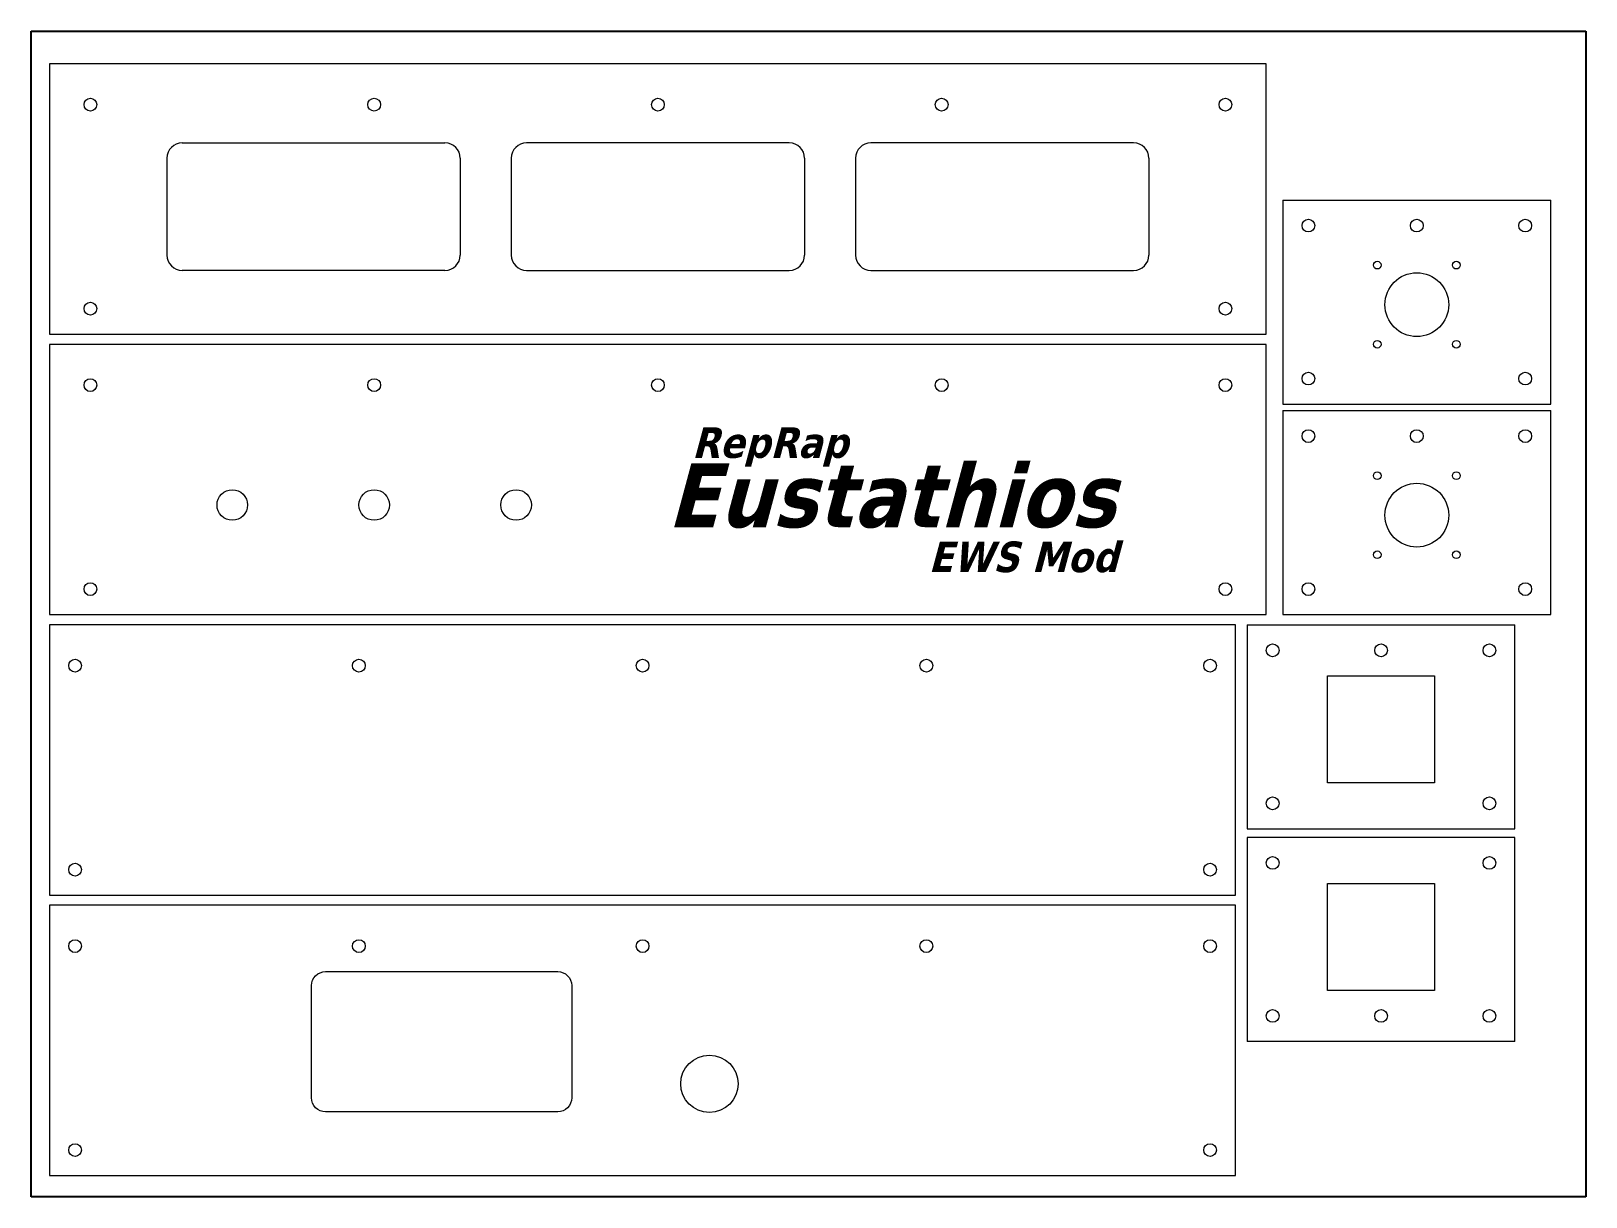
# Model space of a CAD drawing. Header units: inches. Extents: x -361 to 2602, y -61 to 1457.
# Drawn here: x 0 to 610, y 0 to 457 of the extents above; entities that cross this region are included whole.
import ezdxf

# ---------------------------------------------------------------- set-up
doc = ezdxf.new("R2010")
doc.units = ezdxf.units.IN
doc.header["$MEASUREMENT"] = 0
doc.styles.get("Standard").update_dxf_attribs({"font": 'arial.ttf'})

msp = doc.modelspace()

# ---------------------------------------------------------------- linework, layer by layer
at = {"lineweight": -3}
for p, q in [((0, 0), (0, 457.2)), ((0, 457.2), (609.6, 457.2)), ((609.6, 457.2), (609.6, 0)), ((609.6, 0), (0, 0))]:
    msp.add_line(p, q, dxfattribs=at)
at = {"color": 1, "lineweight": 0}
for p, q in [((484.26, 444.35), (7.26, 444.35)), ((7.26, 444.35), (7.26, 338.35)), ((484.26, 338.35), (484.26, 444.35)), ((59.26, 413.35), (162.26, 413.35)), ((297.26, 413.35), (194.26, 413.35)), ((432.26, 413.35), (329.26, 413.35)), ((53.26, 407.35), (53.26, 369.35)), ((168.26, 407.35), (168.26, 369.35)), ((188.26, 407.35), (188.26, 369.35)), ((303.26, 407.35), (303.26, 369.35)), ((323.26, 407.35), (323.26, 369.35)), ((438.26, 407.35), (438.26, 369.35)), ((490.8, 390.91), (595.8, 390.91)), ((490.8, 390.91), (490.8, 310.91)), ((595.8, 310.91), (595.8, 390.91)), ((162.26, 363.35), (59.26, 363.35)), ((194.26, 363.35), (297.26, 363.35)), ((329.26, 363.35), (432.26, 363.35)), ((7.26, 338.35), (484.26, 338.35)), ((484.26, 334.35), (7.26, 334.35)), ((7.26, 334.35), (7.26, 228.35)), ((484.26, 228.35), (484.26, 334.35)), ((490.8, 310.91), (595.8, 310.91)), ((490.8, 308.35), (595.8, 308.35)), ((490.8, 308.35), (490.8, 228.35)), ((595.8, 228.35), (595.8, 308.35)), ((7.26, 228.35), (484.26, 228.35)), ((490.8, 228.35), (595.8, 228.35)), ((472.26, 224.35), (7.26, 224.35)), ((7.26, 224.35), (7.26, 118.35)), ((472.26, 118.35), (472.26, 224.35)), ((476.78, 224.35), (581.78, 224.35)), ((476.78, 224.35), (476.78, 144.35)), ((581.78, 144.35), (581.78, 224.35)), ((508.28, 162.35), (508.28, 204.35)), ((508.28, 204.35), (550.28, 204.35)), ((550.28, 204.35), (550.28, 162.35)), ((550.28, 162.35), (508.28, 162.35)), ((476.78, 144.35), (581.78, 144.35)), ((581.78, 140.97), (476.78, 140.97)), ((476.78, 140.97), (476.78, 60.97)), ((581.78, 60.97), (581.78, 140.97)), ((508.28, 80.97), (508.28, 122.97)), ((508.28, 122.97), (550.28, 122.97)), ((550.28, 122.97), (550.28, 80.97)), ((7.26, 118.35), (472.26, 118.35)), ((472.26, 114.35), (7.26, 114.35)), ((7.26, 114.35), (7.26, 8.35)), ((472.26, 8.35), (472.26, 114.35)), ((550.28, 80.97), (508.28, 80.97)), ((581.78, 60.97), (476.78, 60.97)), ((7.26, 8.35), (472.26, 8.35))]:
    msp.add_line(p, q, dxfattribs=at)
msp.add_lwpolyline([(109.96, 38.85), (109.96, 82.85, -0.414214), (115.46, 88.35), (206.46, 88.35, -0.414214), (211.96, 82.85), (211.96, 38.85, -0.414214), (206.46, 33.35), (115.46, 33.35, -0.414214)], format="xyb", close=True, dxfattribs=at)
for centre, radius in [((23.26, 428.35), 2.5), ((134.51, 428.35), 2.5), ((245.76, 428.35), 2.5), ((357.01, 428.35), 2.5), ((468.26, 428.35), 2.5), ((500.8, 380.91), 2.5), ((543.3, 380.91), 2.5), ((585.8, 380.91), 2.5), ((527.8, 365.41), 1.5), ((558.8, 365.41), 1.5), ((543.3, 349.91), 12.5), ((23.26, 348.35), 2.5), ((468.26, 348.35), 2.5), ((527.8, 334.41), 1.5), ((558.8, 334.41), 1.5), ((500.8, 320.91), 2.5), ((585.8, 320.91), 2.5), ((23.26, 318.35), 2.5), ((134.51, 318.35), 2.5), ((245.76, 318.35), 2.5), ((357.01, 318.35), 2.5), ((468.26, 318.35), 2.5), ((500.8, 298.35), 2.5), ((543.3, 298.35), 2.5), ((585.8, 298.35), 2.5), ((527.8, 282.85), 1.5), ((558.8, 282.85), 1.5), ((78.89, 271.35), 6), ((134.51, 271.35), 6), ((190.14, 271.35), 6), ((543.3, 267.35), 12.5), ((527.8, 251.85), 1.5), ((558.8, 251.85), 1.5), ((23.26, 238.35), 2.5), ((468.26, 238.35), 2.5), ((500.8, 238.35), 2.5), ((585.8, 238.35), 2.5), ((486.78, 214.35), 2.5), ((529.28, 214.35), 2.5), ((571.78, 214.35), 2.5), ((17.26, 208.35), 2.5), ((128.51, 208.35), 2.5), ((239.76, 208.35), 2.5), ((351.01, 208.35), 2.5), ((462.26, 208.35), 2.5), ((486.78, 154.35), 2.5), ((571.78, 154.35), 2.5), ((17.26, 128.35), 2.5), ((462.26, 128.35), 2.5), ((486.78, 130.97), 2.5), ((571.78, 130.97), 2.5), ((17.26, 98.35), 2.5), ((128.51, 98.35), 2.5), ((239.76, 98.35), 2.5), ((351.01, 98.35), 2.5), ((462.26, 98.35), 2.5), ((486.78, 70.97), 2.5), ((529.28, 70.97), 2.5), ((571.78, 70.97), 2.5), ((265.96, 44.35), 11.25), ((17.26, 18.35), 2.5), ((462.26, 18.35), 2.5)]:
    msp.add_circle(centre, radius, dxfattribs=at)
for centre, start, end in [((59.26, 407.35), 90, 180), ((162.26, 407.35), 0, 90), ((194.26, 407.35), 90, 180), ((297.26, 407.35), 0, 90), ((329.26, 407.35), 90, 180), ((432.26, 407.35), 0, 90), ((59.26, 369.35), 180, 270), ((162.26, 369.35), 270, 0), ((194.26, 369.35), 180, 270), ((297.26, 369.35), 270, 0), ((329.26, 369.35), 180, 270), ((432.26, 369.35), 270, 0)]:
    msp.add_arc(centre, 6, start, end, dxfattribs=at)

# ---------------------------------------------------------------- texts
at = {"char_height": 25}
for s, insert, width, attachment_point in [('{\\fTahoma|b1|i1|c0|p0;\\H0.48x;RepRap}', (259.07, 301.83), 194.7758, 1), ('{\\fTahoma|b1|i1|c0|p0;Eustathios}', (249.44, 287.63), 194.7758, 1), ('{\\fTahoma|b1|i1|c0|p0;\\H0.48x;EWS Mod}', (426.17, 257.02), 132.7042, 3)]:
    msp.add_mtext(s, dxfattribs=dict(at, insert=insert, width=width, attachment_point=attachment_point))

doc.saveas('drawing.dxf')
